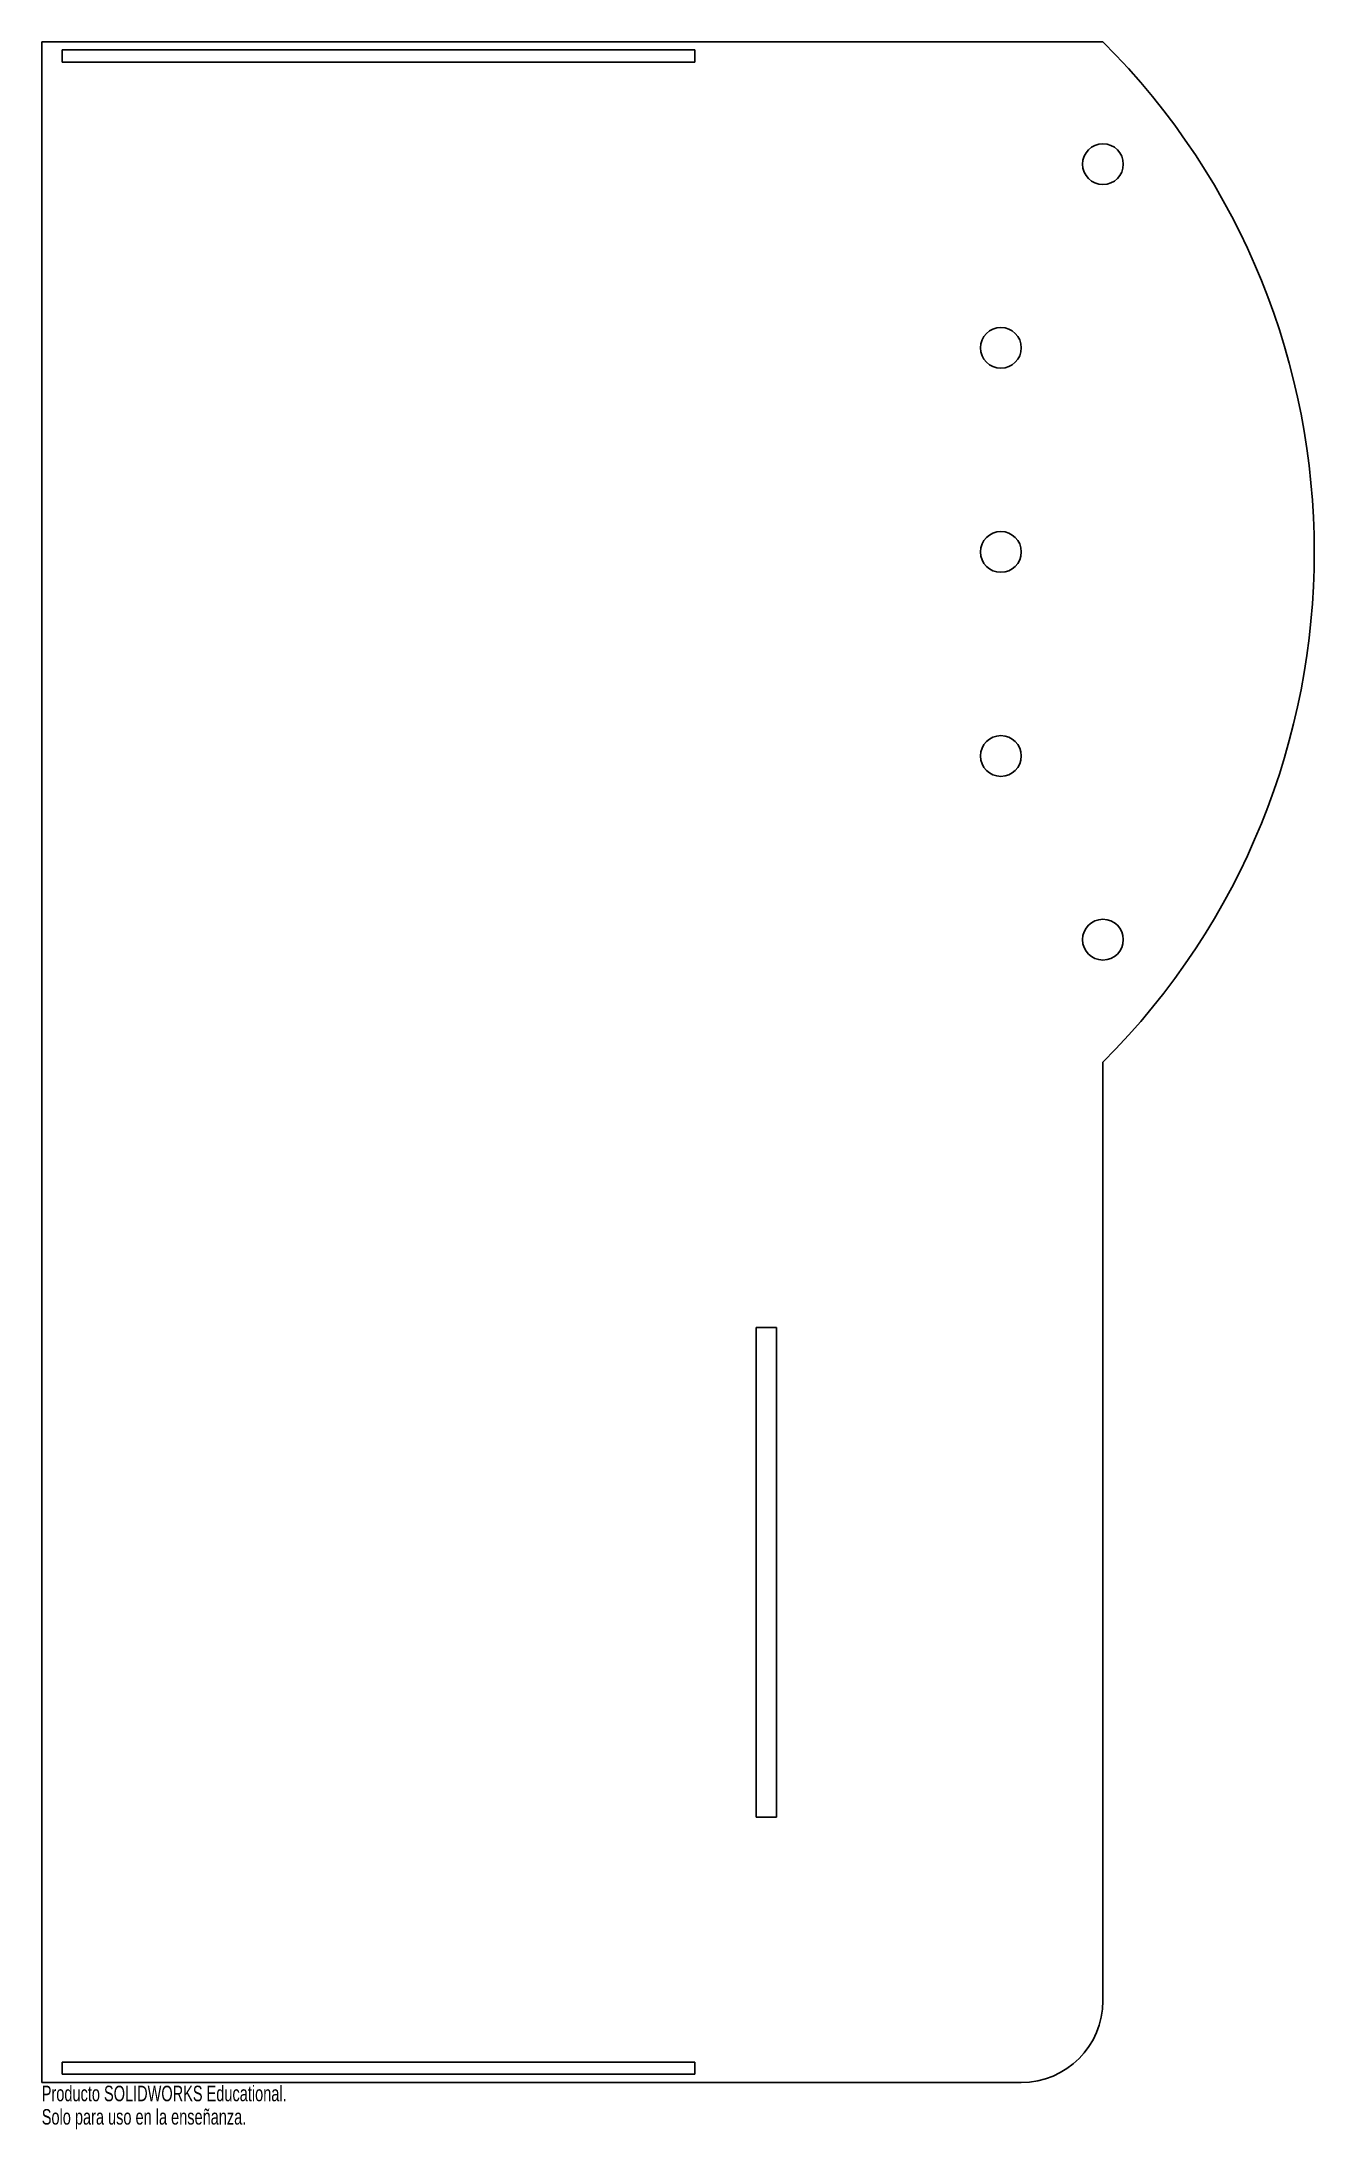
# Model space of a CAD drawing. Header units: inches. Extents: x -6.5 to 9.1, y -13.1 to 12.5.
import ezdxf

# ---------------------------------------------------------------- set-up
doc = ezdxf.new("R2010")
doc.units = ezdxf.units.IN
doc.header["$MEASUREMENT"] = 0
doc.styles.add('SLDTEXTSTYLE0', font='TXT', dxfattribs={"width": 0.7})

msp = doc.modelspace()

# ---------------------------------------------------------------- linework, layer by layer
at = {"color": 7, "linetype": 'Continuous', "lineweight": 25}
for p, q in [((-6.5, 12.5), (-6.5, -12.5)), ((6.5, 12.5), (-6.5, 12.5)), ((1.5, 12.4), (-6.25, 12.4)), ((-6.25, 12.4), (-6.25, 12.25)), ((1.5, 12.25), (1.5, 12.4)), ((-6.25, 12.25), (1.5, 12.25)), ((6.5, -11.5), (6.5, 0)), ((2.5, -3.25), (2.25, -3.25)), ((2.25, -3.25), (2.25, -9.25)), ((2.5, -9.25), (2.5, -3.25)), ((2.25, -9.25), (2.5, -9.25)), ((1.5, -12.25), (-6.25, -12.25)), ((-6.25, -12.25), (-6.25, -12.4)), ((1.5, -12.4), (1.5, -12.25)), ((-6.5, -12.5), (5.5, -12.5)), ((-6.25, -12.4), (1.5, -12.4))]:
    msp.add_line(p, q, dxfattribs=at)
for centre in [(6.5, 11), (5.25, 8.75), (5.25, 6.25), (5.25, 3.75), (6.5, 1.5)]:
    msp.add_circle(centre, 0.25, dxfattribs=at)
for centre, radius, start, end in [((0.25, 6.25), 8.839, 315, 45), ((5.5, -11.5), 1, 270, 0)]:
    msp.add_arc(centre, radius, start, end, dxfattribs=at)

# ---------------------------------------------------------------- texts
at = {"color": 7, "linetype": 'Continuous', "char_height": 0.1903, "attachment_point": 1, "style": 'SLDTEXTSTYLE0'}
for s, insert in [('Producto SOLIDWORKS Educational.', (-6.5, -12.54)), ('Solo para uso en la enseñanza.', (-6.5, -12.826))]:
    msp.add_mtext(s, dxfattribs=dict(at, insert=insert))

doc.saveas('drawing.dxf')
